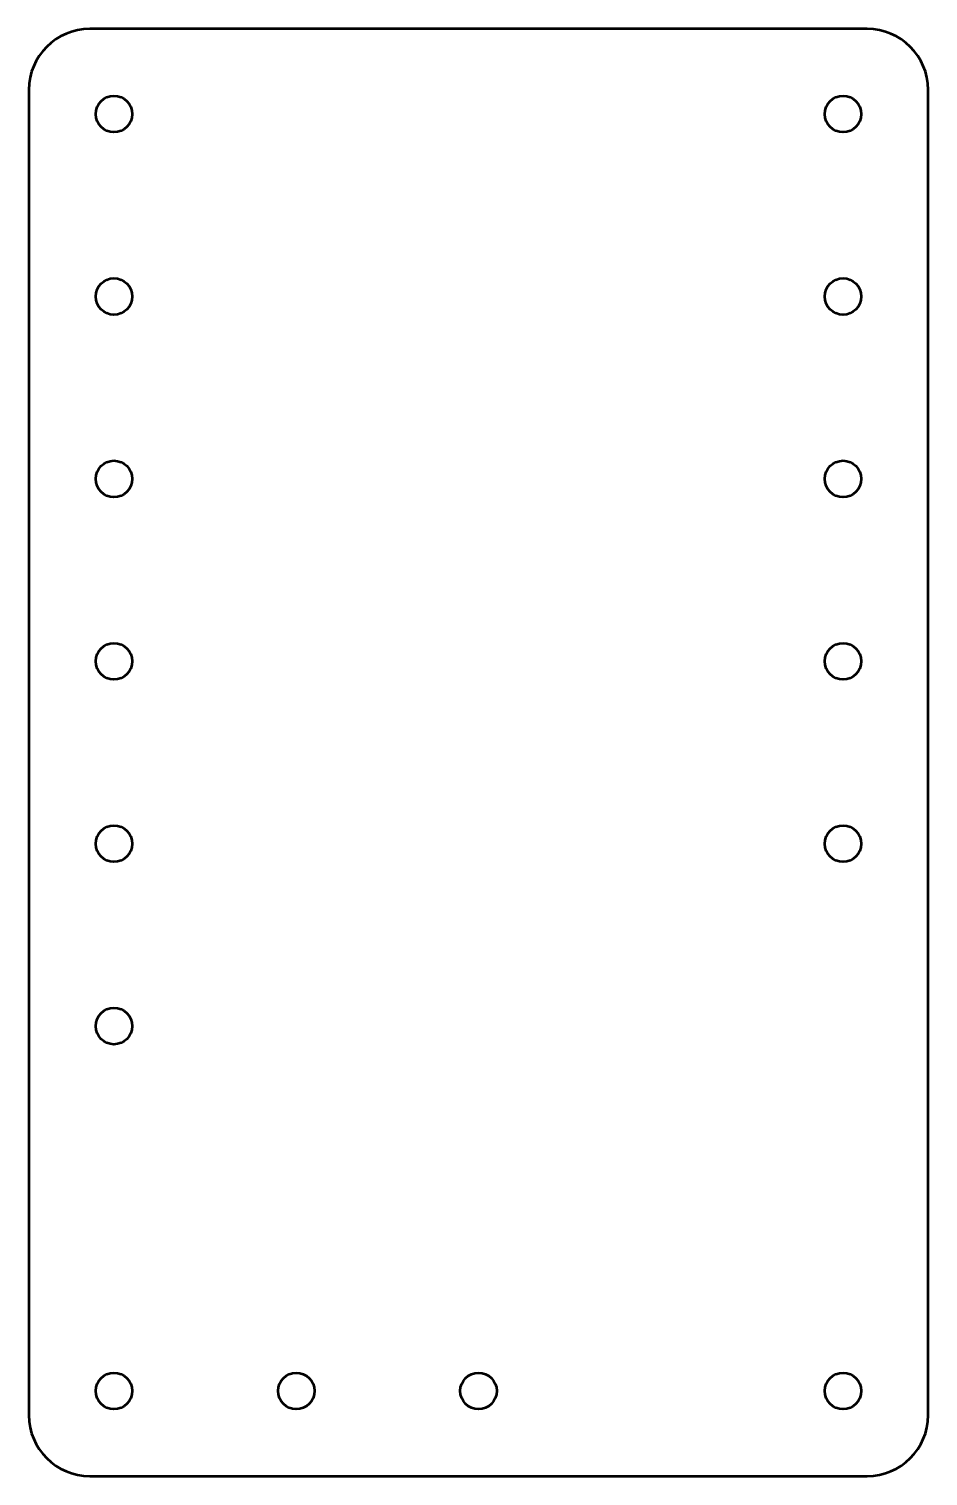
# Model space of a CAD drawing. Header units: centimetres. Extents: x -3.7 to 3.7, y -6 to 6.
import ezdxf

# ---------------------------------------------------------------- set-up
doc = ezdxf.new("R2010")
doc.units = ezdxf.units.CM
doc.header["$MEASUREMENT"] = 0
doc.layers.add('Layer 1', color=7, linetype='Continuous')

msp = doc.modelspace()

# ---------------------------------------------------------------- linework, layer by layer
at = {"layer": 'Layer 1', "lineweight": 53}
for centre in [(-3, 5.25), (3, 5.25), (-3, 3.75), (3, 3.75), (-3, 2.25), (3, 2.25), (-3, 0.75), (3, 0.75), (-3, -0.75), (3, -0.75), (-3, -2.25), (-3, -5.25), (-1.5, -5.25), (0, -5.25), (3, -5.25)]:
    msp.add_ellipse(centre, major_axis=(0, 0.15), ratio=1, dxfattribs=at)
msp.add_open_spline([(-3.7, -5.45), (-3.7, -5.45), (-3.7, 5.45), (-3.7, 5.45), (-3.7, 5.45), (-3.7, 5.72614), (-3.47614, 5.95), (-3.2, 5.95), (-3.2, 5.95), (-3.2, 5.95), (3.2, 5.95), (3.2, 5.95), (3.2, 5.95), (3.47614, 5.95), (3.7, 5.72614), (3.7, 5.45), (3.7, 5.45), (3.7, 5.45), (3.7, -5.45), (3.7, -5.45), (3.7, -5.45), (3.7, -5.72614), (3.47614, -5.95), (3.2, -5.95), (3.2, -5.95), (3.2, -5.95), (-3.2, -5.95), (-3.2, -5.95), (-3.2, -5.95), (-3.47614, -5.95), (-3.7, -5.72614), (-3.7, -5.45)], degree=3, knots=[0, 0, 0, 0, 0.11111111, 0.11111111, 0.11111111, 0.11111111, 0.22222222, 0.22222222, 0.22222222, 0.22222222, 0.33333333, 0.33333333, 0.33333333, 0.33333333, 0.44444444, 0.44444444, 0.44444444, 0.44444444, 0.55555556, 0.55555556, 0.55555556, 0.55555556, 0.66666667, 0.66666667, 0.66666667, 0.66666667, 0.77777778, 0.77777778, 0.77777778, 0.77777778, 1, 1, 1, 1], dxfattribs=at)

doc.saveas('drawing.dxf')
